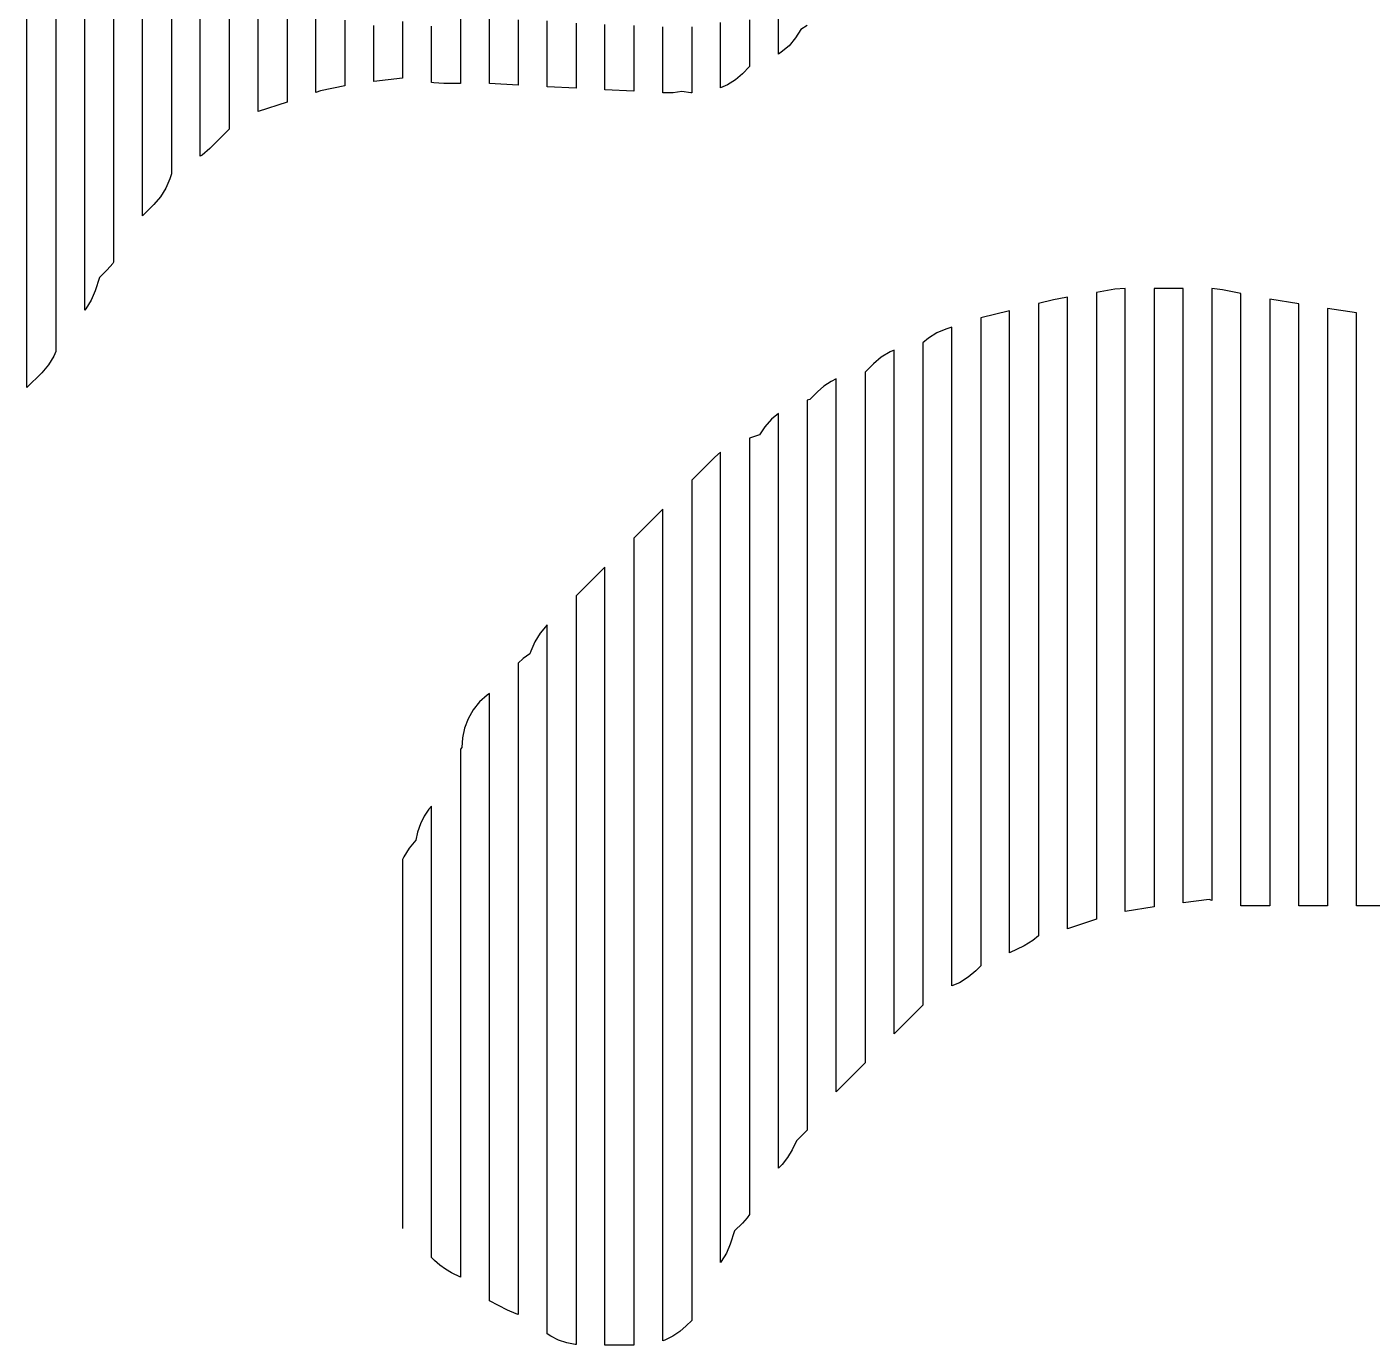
# Model space of a CAD drawing. Header units: millimetres. Extents: x -6 to 1890, y -8 to 898.
# Drawn here: x 177.6 to 363.7, y -1.3 to 181 of the extents above; entities that cross this region are included whole.
import ezdxf

# ---------------------------------------------------------------- set-up
doc = ezdxf.new("R2010")
doc.units = ezdxf.units.MM
doc.layers.add('PASSADAS_COMPLETAS', color=1, linetype='CONTINUOUS')
doc.layers.add('PECAS_2D', color=3, linetype='CONTINUOUS')

msp = doc.modelspace()

# ---------------------------------------------------------------- linework, layer by layer
at = {"layer": 'PASSADAS_COMPLETAS'}
for points in [[(213.578, 217.185), (213.578, 180.96), (213.578, 179.666), (213.578, 178.372), (213.578, 177.078), (213.578, 175.785), (213.578, 174.491), (213.578, 170.61), (209.578, 169.276), (209.578, 173.16), (209.578, 174.454), (209.578, 175.748), (209.578, 177.043), (209.578, 178.337), (209.578, 179.632), (209.578, 215.876)], [(205.578, 214.445), (205.578, 178.432), (205.578, 177.146), (205.578, 175.86), (205.578, 174.574), (205.578, 173.287), (205.578, 172.001), (205.578, 170.715), (205.578, 166.856), (202.91, 164.188), (201.845, 163.276), (201.578, 163.111), (201.578, 169.572), (201.578, 170.864), (201.578, 172.157), (201.578, 173.449), (201.578, 174.741), (201.578, 213.507)], [(197.578, 211.216), (197.578, 172.331), (197.578, 171.035), (197.578, 169.739), (197.578, 168.443), (197.578, 167.146), (197.578, 165.85), (197.578, 160.666), (197.353, 159.99), (196.808, 158.698), (196.067, 157.498), (195.154, 156.433), (193.578, 154.856), (193.578, 161.306), (193.578, 162.595), (193.578, 163.885), (193.578, 165.175), (193.578, 166.465), (193.578, 167.755), (193.578, 169.045), (193.578, 170.334), (193.578, 210.319)], [(189.578, 209.347), (189.578, 165.282), (189.578, 163.986), (189.578, 162.69), (189.578, 161.394), (189.578, 160.098), (189.578, 158.802), (189.578, 157.506), (189.578, 148.434), (189.46, 148.258), (188.691, 147.385), (187.625, 146.318), (187.012, 144.479), (186.467, 143.186), (185.726, 141.986), (185.578, 141.814), (185.578, 150.915), (185.578, 152.215), (185.578, 153.515), (185.578, 154.815), (185.578, 156.115), (185.578, 157.415), (185.578, 158.715), (185.578, 160.015), (185.578, 161.315), (185.578, 206.818)], [(181.578, 203.549), (181.578, 154.258), (181.578, 152.961), (181.578, 151.664), (181.578, 150.366), (181.578, 149.069), (181.578, 147.772), (181.578, 146.475), (181.578, 145.178), (181.578, 143.881), (181.578, 136.098), (181.297, 135.431), (180.555, 134.231), (179.643, 133.166), (177.578, 131.101), (177.578, 137.598), (177.578, 138.897), (177.578, 140.197), (177.578, 141.496), (177.578, 142.795), (177.578, 144.095), (177.578, 145.394), (177.578, 146.694), (177.578, 147.993), (177.578, 201.268)], [(221.578, 181.93), (221.578, 180.629), (221.578, 179.329), (221.578, 178.028), (221.578, 176.728), (221.578, 172.827), (218.205, 172.152), (217.578, 171.943), (217.578, 175.822), (217.578, 177.115), (217.578, 178.408), (217.578, 179.701), (217.578, 180.994), (217.578, 182.287)], [(229.578, 181.734), (229.578, 180.429), (229.578, 179.125), (229.578, 177.82), (229.578, 173.906), (225.578, 173.462), (225.578, 178.618), (225.578, 179.907), (225.578, 181.195)], [(237.578, 182.209), (237.578, 180.915), (237.578, 179.622), (237.578, 178.329), (237.578, 177.036), (237.578, 173.157), (235.254, 173.157), (233.875, 173.262), (233.578, 173.331), (233.578, 177.205), (233.578, 178.496), (233.578, 179.787), (233.578, 181.079)], [(245.578, 181.983), (245.578, 180.692), (245.578, 179.4), (245.578, 178.108), (245.578, 176.816), (245.578, 175.524), (245.578, 172.941), (241.578, 173.151), (241.578, 175.732), (241.578, 177.023), (241.578, 178.313), (241.578, 179.604), (241.578, 180.894), (241.578, 182.184)], [(253.578, 181.511), (253.578, 180.226), (253.578, 178.942), (253.578, 177.658), (253.578, 176.373), (253.578, 175.089), (253.578, 172.52), (249.578, 172.73), (249.578, 175.333), (249.578, 176.635), (249.578, 177.936), (249.578, 179.238), (249.578, 180.539), (249.578, 181.841)], [(261.578, 181.174), (261.578, 179.877), (261.578, 178.581), (261.578, 177.284), (261.578, 175.988), (261.578, 172.099), (257.578, 172.309), (257.578, 174.891), (257.578, 176.182), (257.578, 177.473), (257.578, 178.764), (257.578, 180.055), (257.578, 181.345)], [(269.578, 181.009), (269.578, 179.707), (269.578, 178.404), (269.578, 177.101), (269.578, 175.798), (269.578, 171.89), (269.468, 171.89), (268.215, 172.073), (267.013, 171.894), (265.798, 171.877), (265.578, 171.888), (265.578, 175.793), (265.578, 177.094), (265.578, 178.395), (265.578, 179.697), (265.578, 180.998)], [(277.578, 181.974), (277.578, 180.683), (277.578, 179.392), (277.578, 175.519), (276.589, 174.529), (275.634, 173.699), (274.544, 172.993), (273.578, 172.549), (273.578, 176.433), (273.578, 177.728), (273.578, 179.023), (273.578, 180.317), (273.578, 181.612)], [(285.578, 181.196), (284.692, 180.645), (283.963, 179.47), (283.046, 178.402), (281.969, 177.482), (281.578, 177.242), (281.578, 182.424)], [(365.578, 59.407), (361.578, 59.407), (361.578, 63.314), (361.578, 64.616), (361.578, 65.919), (361.578, 67.221), (361.578, 68.524), (361.578, 69.826), (361.578, 103.688), (361.578, 104.99), (361.578, 106.293), (361.578, 107.595), (361.578, 108.897), (361.578, 112.804), (361.578, 116.712), (361.578, 120.619), (361.578, 123.223), (361.578, 125.828), (361.578, 129.735), (361.578, 132.34), (361.578, 134.945), (361.578, 136.247), (361.578, 141.457), (357.578, 142.028), (357.578, 136.864), (357.578, 135.573), (357.578, 132.992), (357.578, 130.41), (357.578, 127.828), (357.578, 125.246), (357.578, 122.664), (357.578, 120.082), (357.578, 117.5), (357.578, 114.918), (357.578, 112.336), (357.578, 108.463), (357.578, 107.172), (357.578, 105.881), (357.578, 104.59), (357.578, 69.735), (357.578, 68.444), (357.578, 67.153), (357.578, 65.862), (357.578, 64.571), (357.578, 63.28), (357.578, 59.407), (353.578, 59.407), (353.578, 63.31), (353.578, 64.611), (353.578, 65.912), (353.578, 67.214), (353.578, 68.515), (353.578, 104.946), (353.578, 106.247), (353.578, 107.548), (353.578, 108.849), (353.578, 110.15), (353.578, 112.752), (353.578, 115.354), (353.578, 117.957), (353.578, 120.559), (353.578, 123.161), (353.578, 125.763), (353.578, 128.366), (353.578, 130.968), (353.578, 133.57), (353.578, 136.172), (353.578, 137.473), (353.578, 142.678), (349.578, 143.344), (349.578, 138.179), (349.578, 136.888), (349.578, 133.014), (349.578, 130.431), (349.578, 127.848), (349.578, 125.266), (349.578, 122.683), (349.578, 120.1), (349.578, 117.517), (349.578, 114.935), (349.578, 112.352), (349.578, 109.769), (349.578, 108.478), (349.578, 107.187), (349.578, 105.895), (349.578, 68.446), (349.578, 67.155), (349.578, 65.864), (349.578, 64.572), (349.578, 63.281), (349.578, 59.407), (345.578, 59.407), (345.578, 63.318), (345.578, 64.621), (345.578, 65.925), (345.578, 67.228), (345.578, 68.532), (345.578, 105.031), (345.578, 106.334), (345.578, 107.638), (345.578, 108.941), (345.578, 110.245), (345.578, 114.155), (345.578, 118.066), (345.578, 120.673), (345.578, 123.28), (345.578, 125.887), (345.578, 128.494), (345.578, 131.101), (345.578, 133.709), (345.578, 136.316), (345.578, 137.619), (345.578, 138.923), (345.578, 144.137), (343.032, 144.646), (341.578, 144.79), (341.578, 138.279), (341.578, 136.977), (341.578, 134.373), (341.578, 131.768), (341.578, 129.164), (341.578, 126.56), (341.578, 123.956), (341.578, 121.351), (341.578, 118.747), (341.578, 116.143), (341.578, 113.538), (341.578, 110.934), (341.578, 109.632), (341.578, 108.33), (341.578, 107.028), (341.578, 70.567), (341.578, 69.265), (341.578, 67.963), (341.578, 66.661), (341.578, 65.359), (341.578, 64.056), (341.578, 60.15), (341.196, 60.299), (337.578, 59.847), (337.578, 63.709), (337.578, 64.997), (337.578, 66.284), (337.578, 67.572), (337.578, 68.859), (337.578, 70.147), (337.578, 106.197), (337.578, 107.485), (337.578, 108.772), (337.578, 110.06), (337.578, 111.347), (337.578, 115.21), (337.578, 117.785), (337.578, 120.36), (337.578, 122.935), (337.578, 125.51), (337.578, 128.085), (337.578, 130.66), (337.578, 133.235), (337.578, 135.81), (337.578, 137.098), (337.578, 138.385), (337.578, 144.823), (333.578, 144.823), (333.578, 138.343), (333.578, 137.048), (333.578, 134.456), (333.578, 131.864), (333.578, 129.272), (333.578, 126.681), (333.578, 124.089), (333.578, 121.497), (333.578, 118.905), (333.578, 116.314), (333.578, 112.426), (333.578, 111.13), (333.578, 109.834), (333.578, 108.539), (333.578, 107.243), (333.578, 69.663), (333.578, 68.367), (333.578, 67.071), (333.578, 65.775), (333.578, 64.479), (333.578, 63.183), (333.578, 59.296), (329.578, 58.629), (329.578, 62.488), (329.578, 63.775), (329.578, 65.061), (329.578, 66.348), (329.578, 67.634), (329.578, 68.92), (329.578, 104.94), (329.578, 107.513), (329.578, 108.8), (329.578, 110.086), (329.578, 112.659), (329.578, 116.518), (329.578, 119.091), (329.578, 121.664), (329.578, 124.237), (329.578, 126.81), (329.578, 129.383), (329.578, 131.955), (329.578, 134.528), (329.578, 137.101), (329.578, 138.388), (329.578, 144.82), (328.118, 144.699), (325.578, 144.275), (325.578, 137.805), (325.578, 136.511), (325.578, 133.923), (325.578, 131.334), (325.578, 128.746), (325.578, 126.158), (325.578, 123.57), (325.578, 120.981), (325.578, 118.393), (325.578, 115.805), (325.578, 113.217), (325.578, 110.628), (325.578, 109.334), (325.578, 108.04), (325.578, 106.746), (325.578, 105.452), (325.578, 67.922), (325.578, 66.628), (325.578, 65.334), (325.578, 64.04), (325.578, 62.746), (325.578, 61.452), (325.578, 57.569), (321.578, 56.236), (321.578, 60.091), (321.578, 61.376), (321.578, 62.66), (321.578, 63.945), (321.578, 65.23), (321.578, 66.515), (321.578, 103.777), (321.578, 105.062), (321.578, 106.347), (321.578, 107.632), (321.578, 108.917), (321.578, 111.486), (321.578, 114.056), (321.578, 116.626), (321.578, 119.196), (321.578, 121.766), (321.578, 124.335), (321.578, 126.905), (321.578, 129.475), (321.578, 132.045), (321.578, 134.615), (321.578, 135.899), (321.578, 137.184), (321.578, 143.609), (320.363, 143.406), (319.651, 143.258), (317.578, 142.74), (317.578, 136.309), (317.578, 135.023), (317.578, 132.451), (317.578, 129.879), (317.578, 127.307), (317.578, 124.734), (317.578, 122.162), (317.578, 119.59), (317.578, 117.018), (317.578, 114.446), (317.578, 110.587), (317.578, 109.301), (317.578, 108.015), (317.578, 106.729), (317.578, 105.443), (317.578, 104.157), (317.578, 65.573), (317.578, 64.287), (317.578, 63.001), (317.578, 61.715), (317.578, 60.429), (317.578, 59.143), (317.578, 55.284), (316.792, 54.628), (315.587, 53.905), (313.578, 52.9), (313.578, 58.05), (313.578, 59.338), (313.578, 60.625), (313.578, 61.913), (313.578, 63.2), (313.578, 64.488), (313.578, 103.114), (313.578, 104.401), (313.578, 105.689), (313.578, 106.976), (313.578, 109.552), (313.578, 114.702), (313.578, 117.277), (313.578, 119.852), (313.578, 122.427), (313.578, 125.002), (313.578, 127.577), (313.578, 130.152), (313.578, 132.727), (313.578, 134.015), (313.578, 135.302), (313.578, 141.74), (309.578, 140.74), (309.578, 134.245), (309.578, 132.946), (309.578, 130.348), (309.578, 127.751), (309.578, 125.153), (309.578, 122.555), (309.578, 119.957), (309.578, 117.359), (309.578, 114.761), (309.578, 112.163), (309.578, 109.565), (309.578, 105.668), (309.578, 104.369), (309.578, 103.071), (309.578, 101.772), (309.578, 62.803), (309.578, 61.504), (309.578, 60.205), (309.578, 58.906), (309.578, 57.607), (309.578, 56.308), (309.578, 55.01), (309.578, 51.113), (308.904, 50.439), (307.839, 49.527), (306.639, 48.785), (305.578, 48.338), (305.578, 52.243), (305.578, 53.545), (305.578, 54.846), (305.578, 56.148), (305.578, 57.45), (305.578, 58.751), (305.578, 60.053), (305.578, 100.406), (305.578, 101.708), (305.578, 103.009), (305.578, 104.311), (305.578, 108.216), (305.578, 110.82), (305.578, 113.423), (305.578, 116.026), (305.578, 118.63), (305.578, 121.233), (305.578, 123.837), (305.578, 126.44), (305.578, 129.044), (305.578, 131.647), (305.578, 132.949), (305.578, 139.457), (304.762, 139.185), (303.504, 138.658), (302.332, 137.944), (301.578, 137.312), (301.578, 130.86), (301.578, 129.57), (301.578, 126.989), (301.578, 124.408), (301.578, 121.828), (301.578, 119.247), (301.578, 116.666), (301.578, 114.086), (301.578, 110.215), (301.578, 107.634), (301.578, 103.763), (301.578, 102.473), (301.578, 101.182), (301.578, 99.892), (301.578, 98.602), (301.578, 97.311), (301.578, 57.311), (301.578, 56.021), (301.578, 54.73), (301.578, 53.44), (301.578, 52.15), (301.578, 50.859), (301.578, 45.698), (297.578, 41.698), (297.578, 46.881), (297.578, 48.177), (297.578, 49.473), (297.578, 50.769), (297.578, 52.065), (297.578, 53.361), (297.578, 94.828), (297.578, 96.124), (297.578, 97.419), (297.578, 98.715), (297.578, 100.011), (297.578, 101.307), (297.578, 105.195), (297.578, 107.786), (297.578, 110.378), (297.578, 112.97), (297.578, 115.561), (297.578, 119.449), (297.578, 123.336), (297.578, 125.928), (297.578, 128.52), (297.578, 129.816), (297.578, 136.295), (297.038, 136.071), (295.814, 135.319), (294.742, 134.402), (293.578, 133.238), (293.578, 126.782), (293.578, 125.491), (293.578, 122.909), (293.578, 119.036), (293.578, 116.454), (293.578, 113.871), (293.578, 111.289), (293.578, 107.416), (293.578, 104.834), (293.578, 100.961), (293.578, 99.67), (293.578, 98.378), (293.578, 97.087), (293.578, 95.796), (293.578, 94.505), (293.578, 50.609), (293.578, 49.318), (293.578, 48.027), (293.578, 46.735), (293.578, 45.444), (293.578, 44.153), (293.578, 37.698), (289.578, 33.698), (289.578, 40.186), (289.578, 41.484), (289.578, 42.781), (289.578, 44.079), (289.578, 45.377), (289.578, 46.674), (289.578, 90.794), (289.578, 92.092), (289.578, 93.389), (289.578, 94.687), (289.578, 95.984), (289.578, 97.282), (289.578, 101.175), (289.578, 103.77), (289.578, 106.366), (289.578, 108.961), (289.578, 111.556), (289.578, 114.151), (289.578, 116.747), (289.578, 119.342), (289.578, 121.937), (289.578, 123.235), (289.578, 124.532), (289.578, 132.318), (288.859, 131.963), (287.868, 131.298), (286.986, 130.524), (285.92, 129.458), (285.578, 129.344), (285.578, 122.873), (285.578, 121.579), (285.578, 118.991), (285.578, 116.403), (285.578, 113.815), (285.578, 111.226), (285.578, 108.638), (285.578, 106.05), (285.578, 103.462), (285.578, 100.874), (285.578, 96.992), (285.578, 94.403), (285.578, 93.109), (285.578, 91.815), (285.578, 90.521), (285.578, 89.227), (285.578, 43.934), (285.578, 42.64), (285.578, 41.346), (285.578, 40.052), (285.578, 38.758), (285.578, 37.464), (285.578, 36.17), (285.578, 28.405), (284.096, 26.923), (283.464, 25.659), (282.843, 24.602), (282.079, 23.63), (281.578, 23.146), (281.578, 30.879), (281.578, 32.168), (281.578, 33.457), (281.578, 34.746), (281.578, 36.034), (281.578, 37.323), (281.578, 38.612), (281.578, 39.901), (281.578, 86.299), (281.578, 87.588), (281.578, 88.876), (281.578, 90.165), (281.578, 91.454), (281.578, 92.743), (281.578, 96.609), (281.578, 100.476), (281.578, 103.054), (281.578, 105.631), (281.578, 108.209), (281.578, 110.787), (281.578, 113.364), (281.578, 115.942), (281.578, 118.52), (281.578, 119.808), (281.578, 127.541), (280.599, 126.721), (279.691, 125.689), (278.96, 124.552), (277.578, 124.092), (277.578, 117.624), (277.578, 116.331), (277.578, 113.744), (277.578, 111.157), (277.578, 108.57), (277.578, 105.983), (277.578, 103.396), (277.578, 100.809), (277.578, 96.928), (277.578, 93.048), (277.578, 90.461), (277.578, 89.167), (277.578, 87.874), (277.578, 86.581), (277.578, 85.287), (277.578, 83.994), (277.578, 34.841), (277.578, 33.548), (277.578, 32.254), (277.578, 30.961), (277.578, 29.667), (277.578, 28.374), (277.578, 27.08), (277.578, 25.787), (277.578, 16.732), (277.24, 16.263), (276.589, 15.538), (275.523, 14.472), (274.909, 12.632), (274.382, 11.374), (273.668, 10.202), (273.578, 10.095), (273.578, 19.112), (273.578, 20.4), (273.578, 21.689), (273.578, 22.977), (273.578, 24.265), (273.578, 25.553), (273.578, 26.842), (273.578, 28.13), (273.578, 29.418), (273.578, 79.658), (273.578, 80.947), (273.578, 82.235), (273.578, 83.523), (273.578, 84.811), (273.578, 86.1), (273.578, 87.388), (273.578, 91.252), (273.578, 93.829), (273.578, 97.693), (273.578, 100.27), (273.578, 102.846), (273.578, 105.423), (273.578, 107.999), (273.578, 110.576), (273.578, 113.152), (273.578, 114.44), (273.578, 122.17), (272.768, 121.476), (269.578, 118.286), (269.578, 110.538), (269.578, 109.246), (269.578, 106.664), (269.578, 104.081), (269.578, 101.498), (269.578, 98.916), (269.578, 96.333), (269.578, 93.75), (269.578, 89.876), (269.578, 86.002), (269.578, 83.419), (269.578, 82.128), (269.578, 80.837), (269.578, 79.545), (269.578, 78.254), (269.578, 76.963), (269.578, 75.671), (269.578, 22.726), (269.578, 21.435), (269.578, 20.143), (269.578, 18.852), (269.578, 16.269), (269.578, 14.978), (269.578, 13.687), (269.578, 12.395), (269.578, 2.064), (268.833, 1.32), (267.952, 0.545), (266.96, -0.12), (265.881, -0.653), (265.578, -0.756), (265.578, 4.415), (265.578, 5.707), (265.578, 7), (265.578, 8.293), (265.578, 9.585), (265.578, 10.878), (265.578, 12.17), (265.578, 13.463), (265.578, 14.756), (265.578, 16.048), (265.578, 72.923), (265.578, 74.215), (265.578, 75.508), (265.578, 76.8), (265.578, 78.093), (265.578, 79.386), (265.578, 83.263), (265.578, 87.141), (265.578, 91.019), (265.578, 94.897), (265.578, 97.482), (265.578, 100.067), (265.578, 102.652), (265.578, 106.53), (265.578, 114.286), (261.578, 110.286), (261.578, 103.796), (261.578, 102.498), (261.578, 99.901), (261.578, 97.305), (261.578, 94.709), (261.578, 92.113), (261.578, 88.219), (261.578, 84.325), (261.578, 80.431), (261.578, 76.537), (261.578, 75.239), (261.578, 73.941), (261.578, 72.643), (261.578, 71.345), (261.578, 70.047), (261.578, 68.748), (261.578, 67.45), (261.578, 7.741), (261.578, 6.443), (261.578, 5.144), (261.578, 3.846), (261.578, 2.548), (261.578, -1.346), (257.578, -1.346), (257.578, 2.545), (257.578, 3.841), (257.578, 5.138), (257.578, 6.435), (257.578, 7.732), (257.578, 63.493), (257.578, 64.789), (257.578, 66.086), (257.578, 67.383), (257.578, 68.68), (257.578, 69.976), (257.578, 71.273), (257.578, 75.163), (257.578, 79.054), (257.578, 82.944), (257.578, 85.538), (257.578, 88.131), (257.578, 92.021), (257.578, 94.615), (257.578, 97.208), (257.578, 98.505), (257.578, 106.286), (253.578, 102.286), (253.578, 94.519), (253.578, 93.224), (253.578, 90.635), (253.578, 88.046), (253.578, 85.457), (253.578, 82.868), (253.578, 80.279), (253.578, 76.395), (253.578, 72.512), (253.578, 68.628), (253.578, 67.333), (253.578, 66.039), (253.578, 64.744), (253.578, 63.45), (253.578, 62.155), (253.578, 60.861), (253.578, 58.272), (253.578, 9.079), (253.578, 7.785), (253.578, 6.49), (253.578, 5.196), (253.578, 3.901), (253.578, 2.607), (253.578, -1.277), (253.472, -1.27), (252.301, -1.039), (251.16, -0.653), (250.081, -0.12), (249.578, 0.218), (249.578, 4.089), (249.578, 5.379), (249.578, 6.669), (249.578, 7.96), (249.578, 9.25), (249.578, 10.541), (249.578, 53.123), (249.578, 54.413), (249.578, 55.704), (249.578, 56.994), (249.578, 58.284), (249.578, 59.575), (249.578, 60.865), (249.578, 62.155), (249.578, 66.027), (249.578, 69.898), (249.578, 73.769), (249.578, 76.35), (249.578, 78.93), (249.578, 81.511), (249.578, 84.092), (249.578, 86.672), (249.578, 87.963), (249.578, 89.253), (249.578, 98.286), (248.589, 97.144), (247.847, 95.944), (247.302, 94.652), (247.181, 94.286), (246.256, 93.615), (245.578, 92.976), (245.578, 83.97), (245.578, 82.683), (245.578, 80.109), (245.578, 77.536), (245.578, 74.963), (245.578, 72.389), (245.578, 69.816), (245.578, 65.956), (245.578, 63.382), (245.578, 59.522), (245.578, 56.949), (245.578, 55.662), (245.578, 54.375), (245.578, 53.089), (245.578, 51.802), (245.578, 50.515), (245.578, 49.229), (245.578, 47.942), (245.578, 46.655), (245.578, 14.487), (245.578, 13.201), (245.578, 11.914), (245.578, 10.627), (245.578, 9.341), (245.578, 8.054), (245.578, 6.767), (245.578, 2.907), (245.302, 2.999), (244.11, 3.493), (241.578, 4.759), (241.578, 9.931), (241.578, 11.223), (241.578, 12.516), (241.578, 13.809), (241.578, 15.102), (241.578, 16.395), (241.578, 17.688), (241.578, 39.667), (241.578, 40.96), (241.578, 42.253), (241.578, 43.546), (241.578, 44.839), (241.578, 46.132), (241.578, 47.425), (241.578, 48.718), (241.578, 50.011), (241.578, 53.889), (241.578, 57.768), (241.578, 60.354), (241.578, 62.94), (241.578, 66.818), (241.578, 69.404), (241.578, 71.99), (241.578, 74.576), (241.578, 75.869), (241.578, 77.162), (241.578, 88.798), (241.254, 88.58), (240.224, 87.631), (239.343, 86.522), (238.645, 85.289), (238.151, 83.98), (237.868, 82.642), (237.788, 81.324), (237.578, 81.073), (237.578, 70.642), (237.578, 69.338), (237.578, 66.73), (237.578, 64.122), (237.578, 61.514), (237.578, 58.906), (237.578, 56.298), (237.578, 52.386), (237.578, 48.474), (237.578, 44.562), (237.578, 43.258), (237.578, 41.955), (237.578, 40.651), (237.578, 38.043), (237.578, 36.739), (237.578, 35.435), (237.578, 34.131), (237.578, 32.827), (237.578, 31.523), (237.578, 21.091), (237.578, 19.787), (237.578, 18.483), (237.578, 17.179), (237.578, 15.875), (237.578, 14.571), (237.578, 13.267), (237.578, 11.963), (237.578, 8.052), (236.354, 8.663), (235.507, 9.145), (234.714, 9.717), (233.989, 10.368), (233.578, 10.779), (233.578, 15.979), (233.578, 17.28), (233.578, 18.58), (233.578, 19.88), (233.578, 21.18), (233.578, 22.48), (233.578, 23.78), (233.578, 27.68), (233.578, 28.98), (233.578, 30.28), (233.578, 31.58), (233.578, 32.88), (233.578, 35.48), (233.578, 36.78), (233.578, 40.68), (233.578, 43.28), (233.578, 47.18), (233.578, 49.781), (233.578, 52.381), (233.578, 54.981), (233.578, 57.581), (233.578, 60.181), (233.578, 61.481), (233.578, 62.781), (233.578, 73.181), (233.221, 72.776), (232.563, 71.799), (232.035, 70.74), (231.65, 69.627), (231.404, 68.479), (230.487, 67.407), (229.735, 66.183), (229.578, 65.805), (229.578, 14.779)]]:
    msp.add_lwpolyline(points, dxfattribs=at)
at = {"layer": 'PECAS_2D'}
for points in [[(213.578, 217.185), (213.578, 180.96), (213.578, 179.666), (213.578, 178.372), (213.578, 177.078), (213.578, 175.785), (213.578, 174.491), (213.578, 170.61), (209.578, 169.276), (209.578, 173.16), (209.578, 174.454), (209.578, 175.748), (209.578, 177.043), (209.578, 178.337), (209.578, 179.632), (209.578, 215.876)], [(205.578, 214.445), (205.578, 178.432), (205.578, 177.146), (205.578, 175.86), (205.578, 174.574), (205.578, 173.287), (205.578, 172.001), (205.578, 170.715), (205.578, 166.856), (202.91, 164.188), (201.845, 163.276), (201.578, 163.111), (201.578, 169.572), (201.578, 170.864), (201.578, 172.157), (201.578, 173.449), (201.578, 174.741), (201.578, 213.507)], [(197.578, 211.216), (197.578, 172.331), (197.578, 171.035), (197.578, 169.739), (197.578, 168.443), (197.578, 167.146), (197.578, 165.85), (197.578, 160.666), (197.353, 159.99), (196.808, 158.698), (196.067, 157.498), (195.154, 156.433), (193.578, 154.856), (193.578, 161.306), (193.578, 162.595), (193.578, 163.885), (193.578, 165.175), (193.578, 166.465), (193.578, 167.755), (193.578, 169.045), (193.578, 170.334), (193.578, 210.319)], [(189.578, 209.347), (189.578, 165.282), (189.578, 163.986), (189.578, 162.69), (189.578, 161.394), (189.578, 160.098), (189.578, 158.802), (189.578, 157.506), (189.578, 148.434), (189.46, 148.258), (188.691, 147.385), (187.625, 146.318), (187.012, 144.479), (186.467, 143.186), (185.726, 141.986), (185.578, 141.814), (185.578, 150.915), (185.578, 152.215), (185.578, 153.515), (185.578, 154.815), (185.578, 156.115), (185.578, 157.415), (185.578, 158.715), (185.578, 160.015), (185.578, 161.315), (185.578, 206.818)], [(181.578, 203.549), (181.578, 154.258), (181.578, 152.961), (181.578, 151.664), (181.578, 150.366), (181.578, 149.069), (181.578, 147.772), (181.578, 146.475), (181.578, 145.178), (181.578, 143.881), (181.578, 136.098), (181.297, 135.431), (180.555, 134.231), (179.643, 133.166), (177.578, 131.101), (177.578, 137.598), (177.578, 138.897), (177.578, 140.197), (177.578, 141.496), (177.578, 142.795), (177.578, 144.095), (177.578, 145.394), (177.578, 146.694), (177.578, 147.993), (177.578, 201.268)], [(221.578, 181.93), (221.578, 180.629), (221.578, 179.329), (221.578, 178.028), (221.578, 176.728), (221.578, 172.827), (218.205, 172.152), (217.578, 171.943), (217.578, 175.822), (217.578, 177.115), (217.578, 178.408), (217.578, 179.701), (217.578, 180.994), (217.578, 182.287)], [(229.578, 181.734), (229.578, 180.429), (229.578, 179.125), (229.578, 177.82), (229.578, 173.906), (225.578, 173.462), (225.578, 178.618), (225.578, 179.907), (225.578, 181.195)], [(237.578, 182.209), (237.578, 180.915), (237.578, 179.622), (237.578, 178.329), (237.578, 177.036), (237.578, 173.157), (235.254, 173.157), (233.875, 173.262), (233.578, 173.331), (233.578, 177.205), (233.578, 178.496), (233.578, 179.787), (233.578, 181.079)], [(245.578, 181.983), (245.578, 180.692), (245.578, 179.4), (245.578, 178.108), (245.578, 176.816), (245.578, 175.524), (245.578, 172.941), (241.578, 173.151), (241.578, 175.732), (241.578, 177.023), (241.578, 178.313), (241.578, 179.604), (241.578, 180.894), (241.578, 182.184)], [(253.578, 181.511), (253.578, 180.226), (253.578, 178.942), (253.578, 177.658), (253.578, 176.373), (253.578, 175.089), (253.578, 172.52), (249.578, 172.73), (249.578, 175.333), (249.578, 176.635), (249.578, 177.936), (249.578, 179.238), (249.578, 180.539), (249.578, 181.841)], [(261.578, 181.174), (261.578, 179.877), (261.578, 178.581), (261.578, 177.284), (261.578, 175.988), (261.578, 172.099), (257.578, 172.309), (257.578, 174.891), (257.578, 176.182), (257.578, 177.473), (257.578, 178.764), (257.578, 180.055), (257.578, 181.345)], [(269.578, 181.009), (269.578, 179.707), (269.578, 178.404), (269.578, 177.101), (269.578, 175.798), (269.578, 171.89), (269.468, 171.89), (268.215, 172.073), (267.013, 171.894), (265.798, 171.877), (265.578, 171.888), (265.578, 175.793), (265.578, 177.094), (265.578, 178.395), (265.578, 179.697), (265.578, 180.998)], [(277.578, 181.974), (277.578, 180.683), (277.578, 179.392), (277.578, 175.519), (276.589, 174.529), (275.634, 173.699), (274.544, 172.993), (273.578, 172.549), (273.578, 176.433), (273.578, 177.728), (273.578, 179.023), (273.578, 180.317), (273.578, 181.612)], [(285.578, 181.196), (284.692, 180.645), (283.963, 179.47), (283.046, 178.402), (281.969, 177.482), (281.578, 177.242), (281.578, 182.424)], [(365.578, 59.407), (361.578, 59.407), (361.578, 63.314), (361.578, 64.616), (361.578, 65.919), (361.578, 67.221), (361.578, 68.524), (361.578, 69.826), (361.578, 103.688), (361.578, 104.99), (361.578, 106.293), (361.578, 107.595), (361.578, 108.897), (361.578, 112.804), (361.578, 116.712), (361.578, 120.619), (361.578, 123.223), (361.578, 125.828), (361.578, 129.735), (361.578, 132.34), (361.578, 134.945), (361.578, 136.247), (361.578, 141.457), (357.578, 142.028), (357.578, 136.864), (357.578, 135.573), (357.578, 132.992), (357.578, 130.41), (357.578, 127.828), (357.578, 125.246), (357.578, 122.664), (357.578, 120.082), (357.578, 117.5), (357.578, 114.918), (357.578, 112.336), (357.578, 108.463), (357.578, 107.172), (357.578, 105.881), (357.578, 104.59), (357.578, 69.735), (357.578, 68.444), (357.578, 67.153), (357.578, 65.862), (357.578, 64.571), (357.578, 63.28), (357.578, 59.407), (353.578, 59.407), (353.578, 63.31), (353.578, 64.611), (353.578, 65.912), (353.578, 67.214), (353.578, 68.515), (353.578, 104.946), (353.578, 106.247), (353.578, 107.548), (353.578, 108.849), (353.578, 110.15), (353.578, 112.752), (353.578, 115.354), (353.578, 117.957), (353.578, 120.559), (353.578, 123.161), (353.578, 125.763), (353.578, 128.366), (353.578, 130.968), (353.578, 133.57), (353.578, 136.172), (353.578, 137.473), (353.578, 142.678), (349.578, 143.344), (349.578, 138.179), (349.578, 136.888), (349.578, 133.014), (349.578, 130.431), (349.578, 127.848), (349.578, 125.266), (349.578, 122.683), (349.578, 120.1), (349.578, 117.517), (349.578, 114.935), (349.578, 112.352), (349.578, 109.769), (349.578, 108.478), (349.578, 107.187), (349.578, 105.895), (349.578, 68.446), (349.578, 67.155), (349.578, 65.864), (349.578, 64.572), (349.578, 63.281), (349.578, 59.407), (345.578, 59.407), (345.578, 63.318), (345.578, 64.621), (345.578, 65.925), (345.578, 67.228), (345.578, 68.532), (345.578, 105.031), (345.578, 106.334), (345.578, 107.638), (345.578, 108.941), (345.578, 110.245), (345.578, 114.155), (345.578, 118.066), (345.578, 120.673), (345.578, 123.28), (345.578, 125.887), (345.578, 128.494), (345.578, 131.101), (345.578, 133.709), (345.578, 136.316), (345.578, 137.619), (345.578, 138.923), (345.578, 144.137), (343.032, 144.646), (341.578, 144.79), (341.578, 138.279), (341.578, 136.977), (341.578, 134.373), (341.578, 131.768), (341.578, 129.164), (341.578, 126.56), (341.578, 123.956), (341.578, 121.351), (341.578, 118.747), (341.578, 116.143), (341.578, 113.538), (341.578, 110.934), (341.578, 109.632), (341.578, 108.33), (341.578, 107.028), (341.578, 70.567), (341.578, 69.265), (341.578, 67.963), (341.578, 66.661), (341.578, 65.359), (341.578, 64.056), (341.578, 60.15), (341.196, 60.299), (337.578, 59.847), (337.578, 63.709), (337.578, 64.997), (337.578, 66.284), (337.578, 67.572), (337.578, 68.859), (337.578, 70.147), (337.578, 106.197), (337.578, 107.485), (337.578, 108.772), (337.578, 110.06), (337.578, 111.347), (337.578, 115.21), (337.578, 117.785), (337.578, 120.36), (337.578, 122.935), (337.578, 125.51), (337.578, 128.085), (337.578, 130.66), (337.578, 133.235), (337.578, 135.81), (337.578, 137.098), (337.578, 138.385), (337.578, 144.823), (333.578, 144.823), (333.578, 138.343), (333.578, 137.048), (333.578, 134.456), (333.578, 131.864), (333.578, 129.272), (333.578, 126.681), (333.578, 124.089), (333.578, 121.497), (333.578, 118.905), (333.578, 116.314), (333.578, 112.426), (333.578, 111.13), (333.578, 109.834), (333.578, 108.539), (333.578, 107.243), (333.578, 69.663), (333.578, 68.367), (333.578, 67.071), (333.578, 65.775), (333.578, 64.479), (333.578, 63.183), (333.578, 59.296), (329.578, 58.629), (329.578, 62.488), (329.578, 63.775), (329.578, 65.061), (329.578, 66.348), (329.578, 67.634), (329.578, 68.92), (329.578, 104.94), (329.578, 107.513), (329.578, 108.8), (329.578, 110.086), (329.578, 112.659), (329.578, 116.518), (329.578, 119.091), (329.578, 121.664), (329.578, 124.237), (329.578, 126.81), (329.578, 129.383), (329.578, 131.955), (329.578, 134.528), (329.578, 137.101), (329.578, 138.388), (329.578, 144.82), (328.118, 144.699), (325.578, 144.275), (325.578, 137.805), (325.578, 136.511), (325.578, 133.923), (325.578, 131.334), (325.578, 128.746), (325.578, 126.158), (325.578, 123.57), (325.578, 120.981), (325.578, 118.393), (325.578, 115.805), (325.578, 113.217), (325.578, 110.628), (325.578, 109.334), (325.578, 108.04), (325.578, 106.746), (325.578, 105.452), (325.578, 67.922), (325.578, 66.628), (325.578, 65.334), (325.578, 64.04), (325.578, 62.746), (325.578, 61.452), (325.578, 57.569), (321.578, 56.236), (321.578, 60.091), (321.578, 61.376), (321.578, 62.66), (321.578, 63.945), (321.578, 65.23), (321.578, 66.515), (321.578, 103.777), (321.578, 105.062), (321.578, 106.347), (321.578, 107.632), (321.578, 108.917), (321.578, 111.486), (321.578, 114.056), (321.578, 116.626), (321.578, 119.196), (321.578, 121.766), (321.578, 124.335), (321.578, 126.905), (321.578, 129.475), (321.578, 132.045), (321.578, 134.615), (321.578, 135.899), (321.578, 137.184), (321.578, 143.609), (320.363, 143.406), (319.651, 143.258), (317.578, 142.74), (317.578, 136.309), (317.578, 135.023), (317.578, 132.451), (317.578, 129.879), (317.578, 127.307), (317.578, 124.734), (317.578, 122.162), (317.578, 119.59), (317.578, 117.018), (317.578, 114.446), (317.578, 110.587), (317.578, 109.301), (317.578, 108.015), (317.578, 106.729), (317.578, 105.443), (317.578, 104.157), (317.578, 65.573), (317.578, 64.287), (317.578, 63.001), (317.578, 61.715), (317.578, 60.429), (317.578, 59.143), (317.578, 55.284), (316.792, 54.628), (315.587, 53.905), (313.578, 52.9), (313.578, 58.05), (313.578, 59.338), (313.578, 60.625), (313.578, 61.913), (313.578, 63.2), (313.578, 64.488), (313.578, 103.114), (313.578, 104.401), (313.578, 105.689), (313.578, 106.976), (313.578, 109.552), (313.578, 114.702), (313.578, 117.277), (313.578, 119.852), (313.578, 122.427), (313.578, 125.002), (313.578, 127.577), (313.578, 130.152), (313.578, 132.727), (313.578, 134.015), (313.578, 135.302), (313.578, 141.74), (309.578, 140.74), (309.578, 134.245), (309.578, 132.946), (309.578, 130.348), (309.578, 127.751), (309.578, 125.153), (309.578, 122.555), (309.578, 119.957), (309.578, 117.359), (309.578, 114.761), (309.578, 112.163), (309.578, 109.565), (309.578, 105.668), (309.578, 104.369), (309.578, 103.071), (309.578, 101.772), (309.578, 62.803), (309.578, 61.504), (309.578, 60.205), (309.578, 58.906), (309.578, 57.607), (309.578, 56.308), (309.578, 55.01), (309.578, 51.113), (308.904, 50.439), (307.839, 49.527), (306.639, 48.785), (305.578, 48.338), (305.578, 52.243), (305.578, 53.545), (305.578, 54.846), (305.578, 56.148), (305.578, 57.45), (305.578, 58.751), (305.578, 60.053), (305.578, 100.406), (305.578, 101.708), (305.578, 103.009), (305.578, 104.311), (305.578, 108.216), (305.578, 110.82), (305.578, 113.423), (305.578, 116.026), (305.578, 118.63), (305.578, 121.233), (305.578, 123.837), (305.578, 126.44), (305.578, 129.044), (305.578, 131.647), (305.578, 132.949), (305.578, 139.457), (304.762, 139.185), (303.504, 138.658), (302.332, 137.944), (301.578, 137.312), (301.578, 130.86), (301.578, 129.57), (301.578, 126.989), (301.578, 124.408), (301.578, 121.828), (301.578, 119.247), (301.578, 116.666), (301.578, 114.086), (301.578, 110.215), (301.578, 107.634), (301.578, 103.763), (301.578, 102.473), (301.578, 101.182), (301.578, 99.892), (301.578, 98.602), (301.578, 97.311), (301.578, 57.311), (301.578, 56.021), (301.578, 54.73), (301.578, 53.44), (301.578, 52.15), (301.578, 50.859), (301.578, 45.698), (297.578, 41.698), (297.578, 46.881), (297.578, 48.177), (297.578, 49.473), (297.578, 50.769), (297.578, 52.065), (297.578, 53.361), (297.578, 94.828), (297.578, 96.124), (297.578, 97.419), (297.578, 98.715), (297.578, 100.011), (297.578, 101.307), (297.578, 105.195), (297.578, 107.786), (297.578, 110.378), (297.578, 112.97), (297.578, 115.561), (297.578, 119.449), (297.578, 123.336), (297.578, 125.928), (297.578, 128.52), (297.578, 129.816), (297.578, 136.295), (297.038, 136.071), (295.814, 135.319), (294.742, 134.402), (293.578, 133.238), (293.578, 126.782), (293.578, 125.491), (293.578, 122.909), (293.578, 119.036), (293.578, 116.454), (293.578, 113.871), (293.578, 111.289), (293.578, 107.416), (293.578, 104.834), (293.578, 100.961), (293.578, 99.67), (293.578, 98.378), (293.578, 97.087), (293.578, 95.796), (293.578, 94.505), (293.578, 50.609), (293.578, 49.318), (293.578, 48.027), (293.578, 46.735), (293.578, 45.444), (293.578, 44.153), (293.578, 37.698), (289.578, 33.698), (289.578, 40.186), (289.578, 41.484), (289.578, 42.781), (289.578, 44.079), (289.578, 45.377), (289.578, 46.674), (289.578, 90.794), (289.578, 92.092), (289.578, 93.389), (289.578, 94.687), (289.578, 95.984), (289.578, 97.282), (289.578, 101.175), (289.578, 103.77), (289.578, 106.366), (289.578, 108.961), (289.578, 111.556), (289.578, 114.151), (289.578, 116.747), (289.578, 119.342), (289.578, 121.937), (289.578, 123.235), (289.578, 124.532), (289.578, 132.318), (288.859, 131.963), (287.868, 131.298), (286.986, 130.524), (285.92, 129.458), (285.578, 129.344), (285.578, 122.873), (285.578, 121.579), (285.578, 118.991), (285.578, 116.403), (285.578, 113.815), (285.578, 111.226), (285.578, 108.638), (285.578, 106.05), (285.578, 103.462), (285.578, 100.874), (285.578, 96.992), (285.578, 94.403), (285.578, 93.109), (285.578, 91.815), (285.578, 90.521), (285.578, 89.227), (285.578, 43.934), (285.578, 42.64), (285.578, 41.346), (285.578, 40.052), (285.578, 38.758), (285.578, 37.464), (285.578, 36.17), (285.578, 28.405), (284.096, 26.923), (283.464, 25.659), (282.843, 24.602), (282.079, 23.63), (281.578, 23.146), (281.578, 30.879), (281.578, 32.168), (281.578, 33.457), (281.578, 34.746), (281.578, 36.034), (281.578, 37.323), (281.578, 38.612), (281.578, 39.901), (281.578, 86.299), (281.578, 87.588), (281.578, 88.876), (281.578, 90.165), (281.578, 91.454), (281.578, 92.743), (281.578, 96.609), (281.578, 100.476), (281.578, 103.054), (281.578, 105.631), (281.578, 108.209), (281.578, 110.787), (281.578, 113.364), (281.578, 115.942), (281.578, 118.52), (281.578, 119.808), (281.578, 127.541), (280.599, 126.721), (279.691, 125.689), (278.96, 124.552), (277.578, 124.092), (277.578, 117.624), (277.578, 116.331), (277.578, 113.744), (277.578, 111.157), (277.578, 108.57), (277.578, 105.983), (277.578, 103.396), (277.578, 100.809), (277.578, 96.928), (277.578, 93.048), (277.578, 90.461), (277.578, 89.167), (277.578, 87.874), (277.578, 86.581), (277.578, 85.287), (277.578, 83.994), (277.578, 34.841), (277.578, 33.548), (277.578, 32.254), (277.578, 30.961), (277.578, 29.667), (277.578, 28.374), (277.578, 27.08), (277.578, 25.787), (277.578, 16.732), (277.24, 16.263), (276.589, 15.538), (275.523, 14.472), (274.909, 12.632), (274.382, 11.374), (273.668, 10.202), (273.578, 10.095), (273.578, 19.112), (273.578, 20.4), (273.578, 21.689), (273.578, 22.977), (273.578, 24.265), (273.578, 25.553), (273.578, 26.842), (273.578, 28.13), (273.578, 29.418), (273.578, 79.658), (273.578, 80.947), (273.578, 82.235), (273.578, 83.523), (273.578, 84.811), (273.578, 86.1), (273.578, 87.388), (273.578, 91.252), (273.578, 93.829), (273.578, 97.693), (273.578, 100.27), (273.578, 102.846), (273.578, 105.423), (273.578, 107.999), (273.578, 110.576), (273.578, 113.152), (273.578, 114.44), (273.578, 122.17), (272.768, 121.476), (269.578, 118.286), (269.578, 110.538), (269.578, 109.246), (269.578, 106.664), (269.578, 104.081), (269.578, 101.498), (269.578, 98.916), (269.578, 96.333), (269.578, 93.75), (269.578, 89.876), (269.578, 86.002), (269.578, 83.419), (269.578, 82.128), (269.578, 80.837), (269.578, 79.545), (269.578, 78.254), (269.578, 76.963), (269.578, 75.671), (269.578, 22.726), (269.578, 21.435), (269.578, 20.143), (269.578, 18.852), (269.578, 16.269), (269.578, 14.978), (269.578, 13.687), (269.578, 12.395), (269.578, 2.064), (268.833, 1.32), (267.952, 0.545), (266.96, -0.12), (265.881, -0.653), (265.578, -0.756), (265.578, 4.415), (265.578, 5.707), (265.578, 7), (265.578, 8.293), (265.578, 9.585), (265.578, 10.878), (265.578, 12.17), (265.578, 13.463), (265.578, 14.756), (265.578, 16.048), (265.578, 72.923), (265.578, 74.215), (265.578, 75.508), (265.578, 76.8), (265.578, 78.093), (265.578, 79.386), (265.578, 83.263), (265.578, 87.141), (265.578, 91.019), (265.578, 94.897), (265.578, 97.482), (265.578, 100.067), (265.578, 102.652), (265.578, 106.53), (265.578, 114.286), (261.578, 110.286), (261.578, 103.796), (261.578, 102.498), (261.578, 99.901), (261.578, 97.305), (261.578, 94.709), (261.578, 92.113), (261.578, 88.219), (261.578, 84.325), (261.578, 80.431), (261.578, 76.537), (261.578, 75.239), (261.578, 73.941), (261.578, 72.643), (261.578, 71.345), (261.578, 70.047), (261.578, 68.748), (261.578, 67.45), (261.578, 7.741), (261.578, 6.443), (261.578, 5.144), (261.578, 3.846), (261.578, 2.548), (261.578, -1.346), (257.578, -1.346), (257.578, 2.545), (257.578, 3.841), (257.578, 5.138), (257.578, 6.435), (257.578, 7.732), (257.578, 63.493), (257.578, 64.789), (257.578, 66.086), (257.578, 67.383), (257.578, 68.68), (257.578, 69.976), (257.578, 71.273), (257.578, 75.163), (257.578, 79.054), (257.578, 82.944), (257.578, 85.538), (257.578, 88.131), (257.578, 92.021), (257.578, 94.615), (257.578, 97.208), (257.578, 98.505), (257.578, 106.286), (253.578, 102.286), (253.578, 94.519), (253.578, 93.224), (253.578, 90.635), (253.578, 88.046), (253.578, 85.457), (253.578, 82.868), (253.578, 80.279), (253.578, 76.395), (253.578, 72.512), (253.578, 68.628), (253.578, 67.333), (253.578, 66.039), (253.578, 64.744), (253.578, 63.45), (253.578, 62.155), (253.578, 60.861), (253.578, 58.272), (253.578, 9.079), (253.578, 7.785), (253.578, 6.49), (253.578, 5.196), (253.578, 3.901), (253.578, 2.607), (253.578, -1.277), (253.472, -1.27), (252.301, -1.039), (251.16, -0.653), (250.081, -0.12), (249.578, 0.218), (249.578, 4.089), (249.578, 5.379), (249.578, 6.669), (249.578, 7.96), (249.578, 9.25), (249.578, 10.541), (249.578, 53.123), (249.578, 54.413), (249.578, 55.704), (249.578, 56.994), (249.578, 58.284), (249.578, 59.575), (249.578, 60.865), (249.578, 62.155), (249.578, 66.027), (249.578, 69.898), (249.578, 73.769), (249.578, 76.35), (249.578, 78.93), (249.578, 81.511), (249.578, 84.092), (249.578, 86.672), (249.578, 87.963), (249.578, 89.253), (249.578, 98.286), (248.589, 97.144), (247.847, 95.944), (247.302, 94.652), (247.181, 94.286), (246.256, 93.615), (245.578, 92.976), (245.578, 83.97), (245.578, 82.683), (245.578, 80.109), (245.578, 77.536), (245.578, 74.963), (245.578, 72.389), (245.578, 69.816), (245.578, 65.956), (245.578, 63.382), (245.578, 59.522), (245.578, 56.949), (245.578, 55.662), (245.578, 54.375), (245.578, 53.089), (245.578, 51.802), (245.578, 50.515), (245.578, 49.229), (245.578, 47.942), (245.578, 46.655), (245.578, 14.487), (245.578, 13.201), (245.578, 11.914), (245.578, 10.627), (245.578, 9.341), (245.578, 8.054), (245.578, 6.767), (245.578, 2.907), (245.302, 2.999), (244.11, 3.493), (241.578, 4.759), (241.578, 9.931), (241.578, 11.223), (241.578, 12.516), (241.578, 13.809), (241.578, 15.102), (241.578, 16.395), (241.578, 17.688), (241.578, 39.667), (241.578, 40.96), (241.578, 42.253), (241.578, 43.546), (241.578, 44.839), (241.578, 46.132), (241.578, 47.425), (241.578, 48.718), (241.578, 50.011), (241.578, 53.889), (241.578, 57.768), (241.578, 60.354), (241.578, 62.94), (241.578, 66.818), (241.578, 69.404), (241.578, 71.99), (241.578, 74.576), (241.578, 75.869), (241.578, 77.162), (241.578, 88.798), (241.254, 88.58), (240.224, 87.631), (239.343, 86.522), (238.645, 85.289), (238.151, 83.98), (237.868, 82.642), (237.788, 81.324), (237.578, 81.073), (237.578, 70.642), (237.578, 69.338), (237.578, 66.73), (237.578, 64.122), (237.578, 61.514), (237.578, 58.906), (237.578, 56.298), (237.578, 52.386), (237.578, 48.474), (237.578, 44.562), (237.578, 43.258), (237.578, 41.955), (237.578, 40.651), (237.578, 38.043), (237.578, 36.739), (237.578, 35.435), (237.578, 34.131), (237.578, 32.827), (237.578, 31.523), (237.578, 21.091), (237.578, 19.787), (237.578, 18.483), (237.578, 17.179), (237.578, 15.875), (237.578, 14.571), (237.578, 13.267), (237.578, 11.963), (237.578, 8.052), (236.354, 8.663), (235.507, 9.145), (234.714, 9.717), (233.989, 10.368), (233.578, 10.779), (233.578, 15.979), (233.578, 17.28), (233.578, 18.58), (233.578, 19.88), (233.578, 21.18), (233.578, 22.48), (233.578, 23.78), (233.578, 27.68), (233.578, 28.98), (233.578, 30.28), (233.578, 31.58), (233.578, 32.88), (233.578, 35.48), (233.578, 36.78), (233.578, 40.68), (233.578, 43.28), (233.578, 47.18), (233.578, 49.781), (233.578, 52.381), (233.578, 54.981), (233.578, 57.581), (233.578, 60.181), (233.578, 61.481), (233.578, 62.781), (233.578, 73.181), (233.221, 72.776), (232.563, 71.799), (232.035, 70.74), (231.65, 69.627), (231.404, 68.479), (230.487, 67.407), (229.735, 66.183), (229.578, 65.805), (229.578, 14.779)]]:
    msp.add_lwpolyline(points, dxfattribs=at)

doc.saveas('drawing.dxf')
